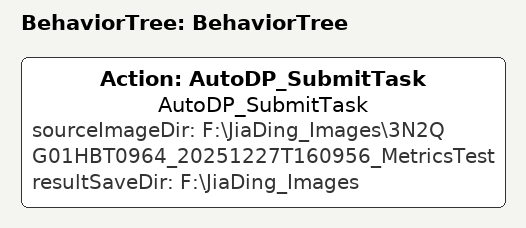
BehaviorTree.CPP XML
<?xml version="1.0"?>
<root main_tree_to_execute="BehaviorTree">
 <BehaviorTree ID="BehaviorTree">
  <!-- Add nodes here -->
  <Action name="AutoDP_SubmitTask" ID="AutoDP_SubmitTask" sourceImageDir="F:\JiaDing_Images\3N2QG01HBT0964_20251227T160956_MetricsTest" resultSaveDir="F:\JiaDing_Images"/>
 </BehaviorTree>
</root>
